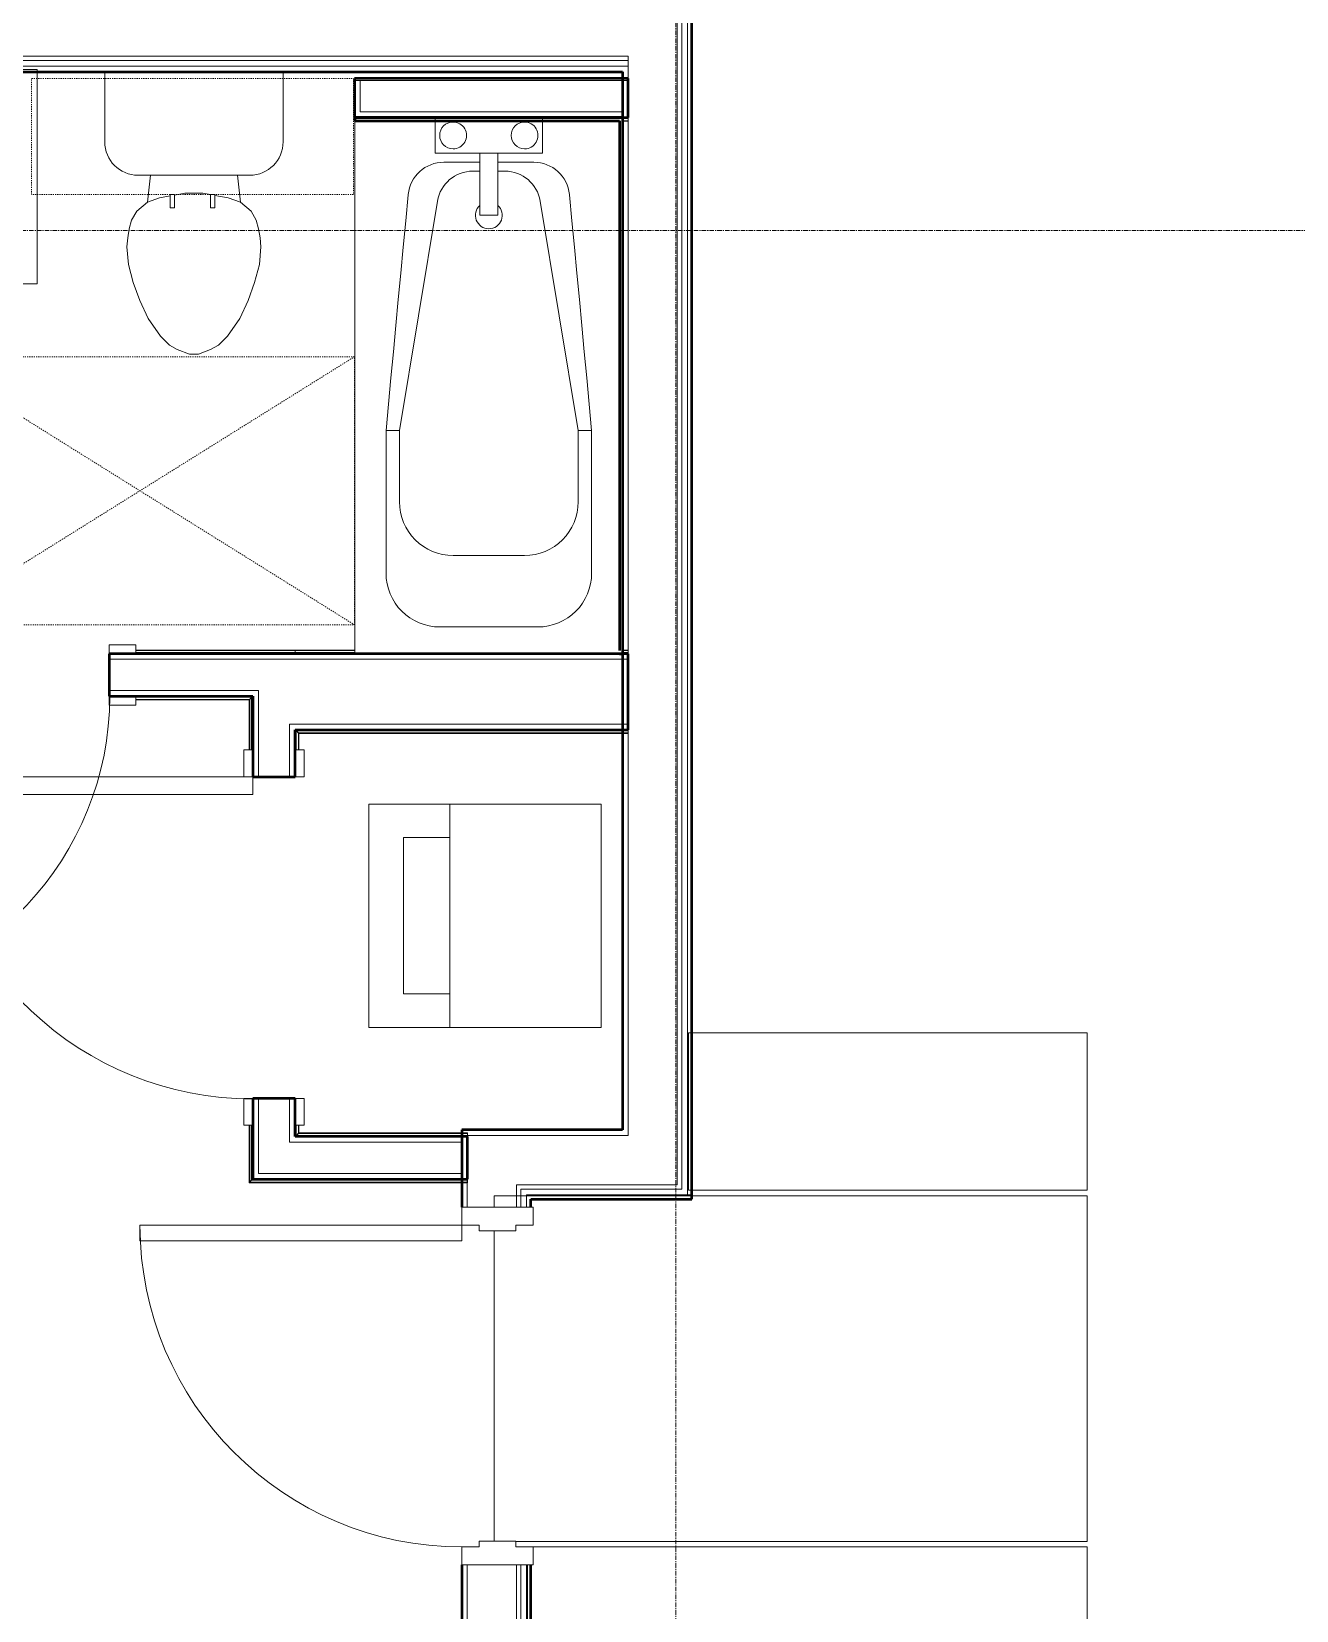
# Model space of a CAD drawing. Header units: inches. Extents: x -4235 to -464, y 9706 to 12425.
# Drawn here: x -3553.4 to -3411.9, y 10661.8 to 10838.4 of the extents above; entities that cross this region are included whole.
import ezdxf

# ---------------------------------------------------------------- set-up
doc = ezdxf.new("R2010")
doc.units = ezdxf.units.IN
doc.header["$MEASUREMENT"] = 0
doc.linetypes.add('Dash', pattern=[0.25, 0.125, -0.125])
doc.linetypes.add('Grid Line 1_2_', pattern=[0.875, 0.5, -0.125, 0.125, -0.125])
for name, color, linetype, lineweight in [('0-1', 7, 'Continuous', 5), ('0-2', 254, 'Continuous', 9), ('0-3', 7, 'Continuous', 9), ('A-DOOR-1', 7, 'Continuous', 9), ('A-DOOR-2', 90, 'Continuous', 20), ('A-DOOR-FRAM-1', 90, 'Continuous', 20), ('A-FLOR-1', 10, 'Continuous', 9), ('A-FLOR-2', 254, 'Continuous', 9), ('A-FLOR-3', 7, 'Continuous', 9), ('A-GENM-HDLN-1', 7, 'Dash', 9), ('A-WALL-1', 250, 'Continuous', 50), ('A-WALL-2', 50, 'Continuous', 13), ('A-WALL-3', 10, 'Continuous', 9), ('A-WALL-4', 254, 'Continuous', 9), ('A-WALL-5', 7, 'Continuous', 9), ('I-WALL-1', 250, 'Continuous', 50), ('I-WALL-2', 10, 'Continuous', 9), ('I-WALL-3', 254, 'Continuous', 9), ('I-WALL-4', 7, 'Continuous', 9), ('P-SANR-FIXT-1', 7, 'Continuous', 9), ('P-SANR-FIXT-2', 254, 'Continuous', 9), ('P-SANR-FIXT-3', 10, 'Continuous', 9), ('Q-CASE-2', 254, 'Continuous', 9), ('Q-CASE-3', 7, 'Continuous', 9), ('Q-CASE-4', 7, 'Dash', 9), ('S-GRID-1', 1, 'Grid Line 1_2_', 9)]:
    doc.layers.add(name, color=color, linetype=linetype, lineweight=lineweight)

# ---------------------------------------------------------------- blocks, each defined once
blk = doc.blocks.new('Basic Wall _ INT - W8BØF - _5_8 GYP - 2X8 WOOD_BATT_ - 5_8 GYP_ - ___-2698411-BACKGROUND - 1ST FLOOR')
at = {"layer": 'I-WALL-2'}
for p, q in [((-3523.92, 10769.24), (-3523.92, 10769.17)), ((-3523.92, 10769.17), (-3523.92, 10769.03)), ((-3523.92, 10769.02), (-3523.92, 10768.96)), ((-3486.67, 10769.17), (-3487.26, 10769.17)), ((-3486.67, 10769.17), (-3486.67, 10769.24)), ((-3486.67, 10769.24), (-3486.67, 10769.12)), ((-3486.67, 10769.03), (-3486.67, 10769.17)), ((-3486.67, 10769.12), (-3486.67, 10768.95)), ((-3486.67, 10768.96), (-3486.67, 10769.02)), ((-3523.92, 10768.85), (-3523.92, 10768.82)), ((-3487.26, 10768.82), (-3486.67, 10768.82)), ((-3486.67, 10768.95), (-3486.67, 10768.94)), ((-3486.67, 10768.94), (-3486.67, 10768.92)), ((-3486.67, 10768.94), (-3486.67, 10768.94)), ((-3486.67, 10768.92), (-3486.67, 10768.91)), ((-3486.67, 10768.91), (-3486.67, 10768.87)), ((-3486.67, 10768.87), (-3486.67, 10768.82)), ((-3486.67, 10768.82), (-3486.67, 10768.85))]:
    blk.add_line(p, q, dxfattribs=at)
at = {"layer": 'I-WALL-3'}
for p, q in [((-3517.26, 10769.17), (-3523.92, 10769.17)), ((-3486.67, 10769.24), (-3487.26, 10769.24)), ((-3523.92, 10768.82), (-3517.26, 10768.82)), ((-3486.67, 10768.95), (-3487.26, 10768.95))]:
    blk.add_line(p, q, dxfattribs=at)
at = {"layer": 'I-WALL-4'}
for p, q in [((-3523.92, 10768.95), (-3523.92, 10769.24)), ((-3517.26, 10769.24), (-3523.92, 10769.24)), ((-3517.26, 10768.95), (-3523.92, 10768.95)), ((-3523.92, 10768.87), (-3523.92, 10768.95)), ((-3523.92, 10768.82), (-3523.92, 10768.87))]:
    blk.add_line(p, q, dxfattribs=at)
blk = doc.blocks.new('Basic Wall _ INT - W8BØF - _5_8 GYP - 2X8 WOOD_BATT_ - 5_8 GYP_ - ___-2703593-BACKGROUND - 1ST FLOOR')
at = {"layer": 'I-WALL-2'}
for p, q in [((-3523.92, 10760.32), (-3523.9, 10760.3)), ((-3487.3, 10760.32), (-3486.67, 10760.32)), ((-3486.67, 10760.32), (-3486.67, 10760.28)), ((-3486.67, 10760.3), (-3486.67, 10760.32)), ((-3486.67, 10760.28), (-3486.67, 10760.26)), ((-3486.67, 10760.26), (-3486.67, 10760.24)), ((-3486.67, 10760.24), (-3486.67, 10760.2)), ((-3486.67, 10760.2), (-3486.67, 10760.18)), ((-3523.78, 10760.18), (-3523.72, 10760.12)), ((-3523.72, 10760.12), (-3523.57, 10759.97)), ((-3523.57, 10759.97), (-3523.51, 10759.91)), ((-3486.67, 10759.97), (-3487.3, 10759.97)), ((-3486.67, 10760.18), (-3486.67, 10760.03)), ((-3486.67, 10760.12), (-3486.67, 10760.18)), ((-3486.67, 10759.97), (-3486.67, 10760.12)), ((-3486.67, 10760.03), (-3486.67, 10759.91)), ((-3486.67, 10759.91), (-3486.67, 10759.97))]:
    blk.add_line(p, q, dxfattribs=at)
at = {"layer": 'I-WALL-3'}
for p, q in [((-3523.92, 10760.32), (-3487.3, 10760.32)), ((-3487.3, 10760.2), (-3486.67, 10760.2)), ((-3487.3, 10759.97), (-3523.57, 10759.97)), ((-3486.67, 10759.91), (-3487.3, 10759.91))]:
    blk.add_line(p, q, dxfattribs=at)
at = {"layer": 'I-WALL-4'}
for p, q in [((-3523.88, 10760.28), (-3523.92, 10760.32)), ((-3523.8, 10760.2), (-3487.3, 10760.2)), ((-3487.3, 10759.91), (-3523.51, 10759.91))]:
    blk.add_line(p, q, dxfattribs=at)
at = {"layer": 'I-WALL-4', "flags": 128}
for points in [[(-3523.8, 10760.2), (-3523.8, 10760.2), (-3523.81, 10760.21), (-3523.82, 10760.22), (-3523.84, 10760.24), (-3523.86, 10760.26), (-3523.88, 10760.28)], [(-3523.51, 10759.91), (-3523.63, 10760.03), (-3523.72, 10760.12), (-3523.78, 10760.18), (-3523.8, 10760.2)]]:
    blk.add_lwpolyline(points, dxfattribs=at)
blk = doc.blocks.new('SWING - SINGLE - FLUSH - 2-10 x 6-8 - PRIVACY-3199407-BACKGROUND - 1ST FLOOR')
at = {"layer": 'A-DOOR-1'}
blk.add_arc((17, 2.37), 34.07, 93.3657, 180, dxfattribs=at)
at = {"layer": 'A-DOOR-2'}
for p, q in [((15, 2.37), (15, 36.38)), ((17, 36.38), (15, 36.38)), ((17, 2.37), (17, 36.38)), ((17, 2.37), (15, 2.37))]:
    blk.add_line(p, q, dxfattribs=at)
at = {"layer": 'A-DOOR-FRAM-1'}
for p, q in [((-17, 3.37), (-20, 3.37)), ((-20, 3.37), (-20, 2.37)), ((-20, 2.37), (-17, 2.37)), ((-17, 2.37), (-17, 3.37)), ((20, 3.37), (17, 3.37)), ((17, 3.37), (17, 2.37)), ((17, 2.37), (20, 2.37)), ((20, 2.37), (20, 3.37)), ((-17, -2.38), (-20, -2.38)), ((-20, -2.38), (-20, -3.38)), ((-20, -3.38), (-17, -3.38)), ((-17, -3.38), (-17, -2.38)), ((20, -2.38), (17, -2.38)), ((17, -2.38), (17, -3.38)), ((17, -3.38), (20, -3.38)), ((20, -3.38), (20, -2.38))]:
    blk.add_line(p, q, dxfattribs=at)
blk = doc.blocks.new('Basic Wall _ INT - W4BØF - _5_8 GYP - 2X4 WOOD_BATT_ - 5_8 GYP_ - ___-2680590-BACKGROUND - 1ST FLOOR')
at = {"layer": 'A-WALL-3'}
for p, q in [((-3523.9, 10714.82), (-3523.92, 10714.8)), ((-3523.72, 10715), (-3523.78, 10714.94)), ((-3523.57, 10715.15), (-3523.72, 10715)), ((-3523.51, 10715.21), (-3523.57, 10715.15)), ((-3504.66, 10715.15), (-3505.3, 10715.15)), ((-3505.29, 10714.8), (-3504.67, 10714.8)), ((-3504.66, 10715.15), (-3504.66, 10715.21)), ((-3504.66, 10715), (-3504.66, 10715.15)), ((-3504.66, 10714.94), (-3504.66, 10715)), ((-3504.66, 10714.8), (-3504.66, 10714.82))]:
    blk.add_line(p, q, dxfattribs=at)
at = {"layer": 'A-WALL-4'}
for p, q in [((-3523.92, 10714.8), (-3505.3, 10714.8)), ((-3505.3, 10715.15), (-3523.57, 10715.15)), ((-3504.66, 10715.21), (-3505.3, 10715.21)), ((-3504.68, 10714.92), (-3505.3, 10714.92)), ((-3504.66, 10715.21), (-3504.66, 10715)), ((-3504.66, 10715), (-3504.66, 10714.92)), ((-3504.66, 10714.92), (-3504.66, 10714.91)), ((-3504.66, 10714.91), (-3504.66, 10714.88)), ((-3504.66, 10714.88), (-3504.66, 10714.84)), ((-3504.66, 10714.84), (-3504.66, 10714.8))]:
    blk.add_line(p, q, dxfattribs=at)
at = {"layer": 'A-WALL-5'}
for p, q in [((-3505.3, 10714.92), (-3523.8, 10714.92)), ((-3505.3, 10715.21), (-3523.51, 10715.21))]:
    blk.add_line(p, q, dxfattribs=at)
at = {"layer": 'A-WALL-5', "flags": 128}
for points in [[(-3523.88, 10714.84), (-3523.86, 10714.86), (-3523.84, 10714.88), (-3523.82, 10714.9), (-3523.81, 10714.91), (-3523.8, 10714.92), (-3523.8, 10714.92)], [(-3523.8, 10714.92), (-3523.78, 10714.94), (-3523.72, 10715), (-3523.63, 10715.09), (-3523.51, 10715.21)]]:
    blk.add_lwpolyline(points, dxfattribs=at)
blk = doc.blocks.new('Basic Wall _ INT - W4BØF - _5_8 GYP - 2X4 WOOD_BATT_ - 5_8 GYP_ - ___-2680589-BACKGROUND - 1ST FLOOR')
at = {"layer": 'A-WALL-3'}
for p, q in [((-3529.02, 10709.7), (-3529.09, 10709.63)), ((-3528.88, 10709.84), (-3529.02, 10709.7)), ((-3528.81, 10709.91), (-3528.88, 10709.85)), ((-3528.67, 10710.05), (-3528.7, 10710.02)), ((-3505.3, 10710.05), (-3504.67, 10710.05)), ((-3504.71, 10709.7), (-3505.3, 10709.7)), ((-3504.66, 10710.02), (-3504.66, 10710.05)), ((-3504.66, 10709.85), (-3504.66, 10709.91)), ((-3504.66, 10709.7), (-3504.66, 10709.84)), ((-3504.66, 10709.63), (-3504.66, 10709.7))]:
    blk.add_line(p, q, dxfattribs=at)
at = {"layer": 'A-WALL-4'}
for p, q in [((-3505.3, 10709.7), (-3529.02, 10709.7)), ((-3528.67, 10710.05), (-3505.3, 10710.05)), ((-3505.3, 10709.92), (-3504.67, 10709.92)), ((-3504.7, 10709.63), (-3505.3, 10709.63)), ((-3504.66, 10710.05), (-3504.66, 10710)), ((-3504.66, 10710), (-3504.66, 10709.98)), ((-3504.66, 10709.98), (-3504.66, 10709.96)), ((-3504.66, 10709.96), (-3504.66, 10709.95)), ((-3504.66, 10709.95), (-3504.66, 10709.92)), ((-3504.66, 10709.92), (-3504.66, 10709.9)), ((-3504.66, 10709.9), (-3504.66, 10709.85)), ((-3504.66, 10709.85), (-3504.66, 10709.75)), ((-3504.66, 10709.75), (-3504.66, 10709.63))]:
    blk.add_line(p, q, dxfattribs=at)
at = {"layer": 'A-WALL-5'}
for p, q in [((-3505.3, 10709.63), (-3529.09, 10709.63)), ((-3528.8, 10709.92), (-3505.3, 10709.92))]:
    blk.add_line(p, q, dxfattribs=at)
at = {"layer": 'A-WALL-5', "flags": 128}
for points in [[(-3529.09, 10709.63), (-3528.97, 10709.75), (-3528.88, 10709.85), (-3528.82, 10709.9), (-3528.8, 10709.92)], [(-3528.8, 10709.92), (-3528.8, 10709.93), (-3528.79, 10709.93), (-3528.77, 10709.95), (-3528.76, 10709.96), (-3528.74, 10709.98), (-3528.72, 10710)]]:
    blk.add_lwpolyline(points, dxfattribs=at)
blk = doc.blocks.new('Basic Wall _ INT - W4BØF - _5_8 GYP - 2X4 WOOD_BATT_ - 5_8 GYP_ - ___-2680592-BACKGROUND - 1ST FLOOR')
at = {"layer": 'A-WALL-3'}
for p, q in [((-3523.9, 10760.3), (-3523.92, 10760.32)), ((-3523.72, 10760.12), (-3523.78, 10760.18)), ((-3523.57, 10759.97), (-3523.72, 10760.12)), ((-3523.51, 10759.91), (-3523.57, 10759.97)), ((-3523.92, 10755.07), (-3523.92, 10758.07)), ((-3523.92, 10714.8), (-3523.9, 10714.82)), ((-3523.78, 10714.94), (-3523.72, 10715)), ((-3523.72, 10715), (-3523.57, 10715.15)), ((-3523.57, 10715.15), (-3523.51, 10715.21))]:
    blk.add_line(p, q, dxfattribs=at)
at = {"layer": 'A-WALL-4'}
for p, q in [((-3523.92, 10758.07), (-3523.92, 10760.32)), ((-3523.57, 10759.97), (-3523.57, 10758.07)), ((-3523.92, 10714.8), (-3523.92, 10716.07)), ((-3523.57, 10716.07), (-3523.57, 10715.15))]:
    blk.add_line(p, q, dxfattribs=at)
at = {"layer": 'A-WALL-5'}
for p, q in [((-3523.8, 10758.07), (-3523.8, 10760.2)), ((-3523.51, 10759.91), (-3523.51, 10758.07)), ((-3523.8, 10714.92), (-3523.8, 10716.07)), ((-3523.51, 10716.07), (-3523.51, 10715.21))]:
    blk.add_line(p, q, dxfattribs=at)
at = {"layer": 'A-WALL-5', "flags": 128}
for points in [[(-3523.88, 10760.28), (-3523.86, 10760.26), (-3523.84, 10760.24), (-3523.82, 10760.22), (-3523.81, 10760.21), (-3523.8, 10760.2), (-3523.8, 10760.2)], [(-3523.8, 10760.2), (-3523.78, 10760.18), (-3523.72, 10760.12), (-3523.63, 10760.03), (-3523.51, 10759.91)], [(-3523.8, 10714.92), (-3523.8, 10714.92), (-3523.81, 10714.91), (-3523.82, 10714.9), (-3523.84, 10714.88), (-3523.86, 10714.86), (-3523.88, 10714.84)], [(-3523.51, 10715.21), (-3523.63, 10715.09), (-3523.72, 10715), (-3523.78, 10714.94), (-3523.8, 10714.92)]]:
    blk.add_lwpolyline(points, dxfattribs=at)
blk = doc.blocks.new('Basic Wall _ INT - W4BØF - _5_8 GYP - 2X4 WOOD_BATT_ - 5_8 GYP_ - ___-2680591-BACKGROUND - 1ST FLOOR')
at = {"layer": 'A-WALL-3'}
for p, q in [((-3528.88, 10763.87), (-3529.02, 10763.72)), ((-3528.81, 10763.93), (-3528.88, 10763.87)), ((-3528.67, 10764.07), (-3528.7, 10764.05)), ((-3529.02, 10763.72), (-3529.09, 10763.66)), ((-3528.67, 10755.07), (-3528.67, 10758.07)), ((-3529.09, 10709.63), (-3529.02, 10709.7)), ((-3529.02, 10709.7), (-3528.88, 10709.84)), ((-3528.88, 10709.85), (-3528.81, 10709.91)), ((-3528.7, 10710.02), (-3528.67, 10710.05))]:
    blk.add_line(p, q, dxfattribs=at)
at = {"layer": 'A-WALL-4'}
for p, q in [((-3528.67, 10758.07), (-3528.67, 10764.07)), ((-3529.02, 10763.72), (-3529.02, 10758.07)), ((-3529.02, 10716.07), (-3529.02, 10709.7)), ((-3528.67, 10710.05), (-3528.67, 10716.07))]:
    blk.add_line(p, q, dxfattribs=at)
at = {"layer": 'A-WALL-5'}
for p, q in [((-3528.8, 10763.95), (-3528.8, 10758.07)), ((-3529.09, 10763.66), (-3529.09, 10758.07)), ((-3529.09, 10716.07), (-3529.09, 10709.63)), ((-3528.8, 10716.07), (-3528.8, 10709.92))]:
    blk.add_line(p, q, dxfattribs=at)
at = {"layer": 'A-WALL-5', "flags": 128}
for points in [[(-3529.09, 10763.66), (-3528.97, 10763.78), (-3528.88, 10763.87), (-3528.82, 10763.93), (-3528.8, 10763.95)], [(-3528.8, 10763.95), (-3528.8, 10763.95), (-3528.79, 10763.96), (-3528.77, 10763.97), (-3528.76, 10763.99), (-3528.74, 10764.01), (-3528.72, 10764.03)], [(-3528.8, 10709.92), (-3528.82, 10709.9), (-3528.88, 10709.85), (-3528.97, 10709.75), (-3529.09, 10709.63)], [(-3528.72, 10710), (-3528.74, 10709.98), (-3528.76, 10709.96), (-3528.77, 10709.95), (-3528.79, 10709.93), (-3528.8, 10709.93), (-3528.8, 10709.92)]]:
    blk.add_lwpolyline(points, dxfattribs=at)
blk = doc.blocks.new('Stacked Washer and Dryer - 26_x25_ - Private-1372850-BACKGROUND - 1ST FLOOR')
at = {"layer": 'P-SANR-FIXT-1'}
for p, q in [((0, 12.5), (26, 12.5)), ((0, 12.5), (0, -12.5)), ((16.90625, -12.5), (16.90625, 12.5)), ((26, 12.5), (26, -12.5)), ((22.09375, 8.75), (16.90625, 8.75)), ((22.09375, -8.75), (22.09375, 8.75)), ((16.90625, -8.75), (22.09375, -8.75)), ((26, -12.5), (0, -12.5))]:
    blk.add_line(p, q, dxfattribs=at)
blk = doc.blocks.new('SWING - SINGLE - FLUSH - 3-0 x 6-8 - PASSAGE-3208150-BACKGROUND - 1ST FLOOR')
at = {"layer": 'A-DOOR-1'}
blk.add_arc((18, 2.37), 36.07, 93.1789, 180, dxfattribs=at)
at = {"layer": 'A-DOOR-2'}
for p, q in [((16, 2.37), (16, 38.39)), ((18, 38.39), (16, 38.39)), ((18, 2.37), (18, 38.39)), ((18, 2.37), (16, 2.37))]:
    blk.add_line(p, q, dxfattribs=at)
at = {"layer": 'A-DOOR-FRAM-1'}
for p, q in [((-18, 3.37), (-21, 3.37)), ((-21, 3.37), (-21, 2.37)), ((-21, 2.37), (-18, 2.37)), ((-18, 2.37), (-18, 3.37)), ((21, 3.37), (18, 3.37)), ((18, 3.37), (18, 2.37)), ((18, 2.37), (21, 2.37)), ((21, 2.37), (21, 3.37)), ((-18, -2.38), (-21, -2.38)), ((-21, -2.38), (-21, -3.38)), ((-21, -3.38), (-18, -3.38)), ((-18, -3.38), (-18, -2.38)), ((21, -2.38), (18, -2.38)), ((18, -2.38), (18, -3.38)), ((18, -3.38), (21, -3.38)), ((21, -3.38), (21, -2.38))]:
    blk.add_line(p, q, dxfattribs=at)
blk = doc.blocks.new('Basic Wall _ INT - W4BØF - _5_8 GYP - 2X4 WOOD_BATT_ - 5_8 GYP_ - ___-2680462-BACKGROUND - 1ST FLOOR')
at = {"layer": 'A-WALL-3'}
for p, q in [((-3646.29, 10769.24), (-3646.22, 10769.17)), ((-3646.22, 10769.17), (-3646.08, 10769.03)), ((-3646.08, 10769.02), (-3646.01, 10768.96)), ((-3612.45, 10769.17), (-3617.12, 10769.17)), ((-3612.37, 10769.17), (-3612.44, 10769.17)), ((-3523.92, 10769.17), (-3523.92, 10769.24)), ((-3523.92, 10769.03), (-3523.92, 10769.17)), ((-3523.92, 10768.96), (-3523.92, 10769.02)), ((-3645.9, 10768.85), (-3645.87, 10768.82)), ((-3618.12, 10768.82), (-3611.37, 10768.82)), ((-3581.75, 10768.82), (-3578.75, 10768.82)), ((-3544.75, 10768.82), (-3541.75, 10768.82)), ((-3523.92, 10768.82), (-3523.92, 10768.85))]:
    blk.add_line(p, q, dxfattribs=at)
at = {"layer": 'A-WALL-4'}
for p, q in [((-3618.12, 10769.17), (-3646.22, 10769.17)), ((-3612.46, 10769.24), (-3617.12, 10769.24)), ((-3612.37, 10769.24), (-3612.44, 10769.24)), ((-3581.75, 10769.17), (-3611.37, 10769.17)), ((-3523.92, 10769.17), (-3541.75, 10769.17)), ((-3645.87, 10768.82), (-3618.12, 10768.82)), ((-3616.52, 10768.95), (-3617.12, 10768.95)), ((-3612.44, 10768.95), (-3616.5, 10768.95)), ((-3611.37, 10768.82), (-3581.75, 10768.82)), ((-3541.75, 10768.82), (-3523.92, 10768.82))]:
    blk.add_line(p, q, dxfattribs=at)
at = {"layer": 'A-WALL-5'}
for p, q in [((-3618.12, 10769.24), (-3646.29, 10769.24)), ((-3581.75, 10769.24), (-3611.37, 10769.24)), ((-3523.92, 10769.24), (-3541.75, 10769.24)), ((-3523.92, 10769.24), (-3523.92, 10768.95)), ((-3618.12, 10768.95), (-3646, 10768.95)), ((-3645.87, 10768.82), (-3645.92, 10768.87)), ((-3581.75, 10768.95), (-3611.37, 10768.95)), ((-3523.92, 10768.95), (-3541.75, 10768.95)), ((-3523.92, 10768.95), (-3523.92, 10768.87)), ((-3523.92, 10768.87), (-3523.92, 10768.82))]:
    blk.add_line(p, q, dxfattribs=at)
at = {"layer": 'A-WALL-5', "flags": 128}
for points in [[(-3646, 10768.95), (-3646.02, 10768.97), (-3646.08, 10769.03), (-3646.17, 10769.12), (-3646.29, 10769.24)], [(-3645.92, 10768.87), (-3645.94, 10768.89), (-3645.96, 10768.91), (-3645.97, 10768.92), (-3645.99, 10768.94), (-3646, 10768.94), (-3646, 10768.95)]]:
    blk.add_lwpolyline(points, dxfattribs=at)
blk = doc.blocks.new('Basic Wall _ INT - W4BØF - _5_8 GYP - 2X4 WOOD_BATT_ - 5_8 GYP_ - ___-2680463-BACKGROUND - 1ST FLOOR')
at = {"layer": 'A-WALL-3'}
for p, q in [((-3641.12, 10764.07), (-3641.1, 10764.05)), ((-3640.98, 10763.93), (-3640.92, 10763.87)), ((-3640.92, 10763.87), (-3640.77, 10763.72)), ((-3617.12, 10764.07), (-3610.37, 10764.07)), ((-3586.37, 10764.07), (-3581.75, 10764.07)), ((-3544.75, 10764.07), (-3541.75, 10764.07)), ((-3529.02, 10763.72), (-3528.88, 10763.87)), ((-3528.88, 10763.87), (-3528.81, 10763.93)), ((-3528.7, 10764.05), (-3528.67, 10764.07)), ((-3640.77, 10763.72), (-3640.71, 10763.66)), ((-3617.42, 10763.72), (-3617.54, 10763.72)), ((-3617.33, 10763.72), (-3617.42, 10763.72)), ((-3617.27, 10763.72), (-3617.33, 10763.72)), ((-3611.03, 10763.72), (-3617.12, 10763.72)), ((-3610.37, 10763.72), (-3611, 10763.72)), ((-3610.17, 10763.72), (-3610.23, 10763.72)), ((-3610.08, 10763.72), (-3610.17, 10763.72)), ((-3609.96, 10763.72), (-3610.08, 10763.72)), ((-3586.69, 10763.72), (-3586.79, 10763.72)), ((-3586.59, 10763.72), (-3586.67, 10763.72)), ((-3586.53, 10763.72), (-3586.58, 10763.72)), ((-3581.75, 10763.72), (-3586.37, 10763.72)), ((-3529.09, 10763.66), (-3529.02, 10763.72))]:
    blk.add_line(p, q, dxfattribs=at)
at = {"layer": 'A-WALL-4'}
for p, q in [((-3641.12, 10764.07), (-3617.12, 10764.07)), ((-3617.12, 10763.95), (-3611.01, 10763.95)), ((-3611, 10763.95), (-3610.37, 10763.95)), ((-3610.37, 10764.07), (-3586.37, 10764.07)), ((-3586.34, 10763.95), (-3582.25, 10763.95)), ((-3582.21, 10763.95), (-3581.75, 10763.95)), ((-3541.75, 10764.07), (-3528.67, 10764.07)), ((-3617.54, 10763.72), (-3640.77, 10763.72)), ((-3617.42, 10763.66), (-3617.54, 10763.66)), ((-3617.33, 10763.66), (-3617.42, 10763.66)), ((-3617.27, 10763.66), (-3617.33, 10763.66)), ((-3611.04, 10763.66), (-3617.12, 10763.66)), ((-3610.37, 10763.66), (-3611, 10763.66)), ((-3610.17, 10763.66), (-3610.23, 10763.66)), ((-3610.08, 10763.66), (-3610.17, 10763.66)), ((-3609.96, 10763.66), (-3610.08, 10763.66)), ((-3586.79, 10763.72), (-3609.96, 10763.72)), ((-3586.69, 10763.66), (-3586.79, 10763.66)), ((-3586.59, 10763.66), (-3586.67, 10763.66)), ((-3586.53, 10763.66), (-3586.58, 10763.66)), ((-3581.75, 10763.66), (-3586.37, 10763.66)), ((-3529.02, 10763.72), (-3541.75, 10763.72))]:
    blk.add_line(p, q, dxfattribs=at)
at = {"layer": 'A-WALL-5'}
for p, q in [((-3641.08, 10764.03), (-3641.12, 10764.07)), ((-3641, 10763.95), (-3617.12, 10763.95)), ((-3610.37, 10763.95), (-3586.37, 10763.95)), ((-3541.75, 10763.95), (-3528.8, 10763.95)), ((-3617.54, 10763.66), (-3640.71, 10763.66)), ((-3586.79, 10763.66), (-3609.96, 10763.66)), ((-3529.09, 10763.66), (-3541.75, 10763.66))]:
    blk.add_line(p, q, dxfattribs=at)
at = {"layer": 'A-WALL-5', "flags": 128}
for points in [[(-3641, 10763.95), (-3641, 10763.95), (-3641.01, 10763.96), (-3641.02, 10763.97), (-3641.04, 10763.99), (-3641.06, 10764.01), (-3641.08, 10764.03)], [(-3640.71, 10763.66), (-3640.83, 10763.78), (-3640.92, 10763.87), (-3640.98, 10763.93), (-3641, 10763.95)], [(-3528.8, 10763.95), (-3528.82, 10763.93), (-3528.88, 10763.87), (-3528.97, 10763.78), (-3529.09, 10763.66)], [(-3528.72, 10764.03), (-3528.74, 10764.01), (-3528.76, 10763.99), (-3528.77, 10763.97), (-3528.79, 10763.96), (-3528.8, 10763.95), (-3528.8, 10763.95)]]:
    blk.add_lwpolyline(points, dxfattribs=at)
blk = doc.blocks.new('Toilet-Domestic-3D - Toilet-Domestic-3D-V122-BACKGROUND - 1ST FLOOR')
at = {"layer": 'P-SANR-FIXT-1'}
for p, q in [((-9.98, 19.48), (9.98, 19.48)), ((-9.98, 11.75), (-9.98, 19.48)), ((9.98, 19.48), (9.98, 11.75)), ((6.25, 8.02), (-6.25, 8.02)), ((-4.86, 8.02), (-5.21, 5)), ((4.86, 8.02), (5.21, 5)), ((-3.84, 5.5), (-5.21, 5)), ((-2.65, 5.71), (-3.84, 5.5)), ((-1, 6), (-2.16, 5.8)), ((1, 6), (-1, 6)), ((1.85, 5.85), (1, 6)), ((3.84, 5.5), (2.34, 5.76)), ((5.21, 5), (3.84, 5.5)), ((-6.4, 4), (-6.97, 3)), ((-5.21, 5), (-6.4, 4)), ((6.4, 4), (5.21, 5)), ((6.97, 3), (6.4, 4)), ((-7.24, 2), (-7.41, 1)), ((-6.97, 3), (-7.24, 2)), ((7.24, 2), (6.97, 3)), ((7.41, 1), (7.24, 2)), ((-7.41, 1), (-7.5, 0)), ((7.5, 0), (7.41, 1)), ((-7.5, 0), (-7.33, -1.99)), ((7.33, -1.99), (7.5, 0)), ((-7.33, -1.99), (-6.79, -4)), ((6.79, -4), (7.33, -1.99)), ((-6.79, -4), (-6.06, -6)), ((6.06, -6), (6.79, -4)), ((-6.06, -6), (-5.13, -8)), ((5.13, -8), (6.06, -6)), ((-5.13, -8), (-3.74, -10)), ((3.74, -10), (5.13, -8)), ((-3.74, -10), (-2.74, -11)), ((2.74, -11), (3.74, -10)), ((-2.74, -11), (-1.87, -11.5)), ((-1.87, -11.5), (-0.5, -12)), ((-0.5, -12), (0.5, -12)), ((0.5, -12), (1.87, -11.5)), ((1.87, -11.5), (2.74, -11))]:
    blk.add_line(p, q, dxfattribs=at)
for centre, start, end in [((-6.25, 11.75), 180, 270), ((6.25, 11.75), 270, 360)]:
    blk.add_arc(centre, 3.73, start, end, dxfattribs=at)
blk = doc.blocks.new('Bath Vanity - Bath Vanity 60_-V123-BACKGROUND - 1ST FLOOR')
at = {"layer": 'Q-CASE-2'}
for p, q in [((30.38, 24), (30.31, 24)), ((30.74, 24), (30.41, 24)), ((30.74, 1), (30.74, 24)), ((-29.26, 0.26), (-29.26, 0)), ((30.74, 0), (30.74, 0.26)), ((-29.26, 0), (30.74, 0))]:
    blk.add_line(p, q, dxfattribs=at)
at = {"layer": 'Q-CASE-3'}
for p, q in [((30.31, 24), (-29.26, 24)), ((-29.26, 24), (-29.26, 0.26)), ((30.74, 0.26), (30.74, 1))]:
    blk.add_line(p, q, dxfattribs=at)
blk = doc.blocks.new('Bath Tub - Maestro - 60_x30_-V124-BACKGROUND - 1ST FLOOR')
at = {"layer": 'P-SANR-FIXT-1'}
for p, q in [((35, 26.5), (51, 26.5)), ((35, 26.5), (35, 25)), ((35, 25), (9.35, 20.74)), ((43, 25), (35, 25)), ((4, 21), (0.37, 21)), ((4, 16), (4, 21)), ((5, 16), (5, 20.04)), ((57, 20.5), (57, 9.5)), ((49, 11), (49, 19)), ((4, 14), (4, 16)), ((4, 16), (10.94, 16)), ((6, 16.8), (6, 16)), ((10.94, 14), (10.94, 16)), ((4, 9), (4, 14)), ((10.94, 14), (4, 14)), ((5, 9.96), (5, 14)), ((6, 14), (6, 13.2)), ((0.37, 9), (4, 9)), ((9.35, 9.26), (35, 5)), ((35, 3.5), (35, 5)), ((35, 5), (43, 5)), ((51, 3.5), (35, 3.5)), ((0.37, 0), (59.62, 0))]:
    blk.add_line(p, q, dxfattribs=at)
at = {"layer": 'P-SANR-FIXT-1', "flags": 128}
for points in [[(8.63, 24.03), (11.56, 24.3), (14.49, 24.58), (17.42, 24.85), (20.35, 25.13), (23.28, 25.4), (26.21, 25.68), (29.14, 25.95), (32.07, 26.23), (35, 26.5)], [(35, 3.5), (32.07, 3.77), (29.14, 4.05), (26.21, 4.32), (23.28, 4.6), (20.35, 4.87), (17.42, 5.15), (14.49, 5.42), (11.56, 5.7), (8.63, 5.97)]]:
    blk.add_lwpolyline(points, dxfattribs=at)
at = {"layer": 'P-SANR-FIXT-1'}
for centre, radius, start, end in [((51, 20.5), 6, 360, 90), ((43, 19), 6, 360, 90), ((9, 20.04), 4, 95.3558, 180), ((2, 19), 1.5, 360, 180), ((10, 16.8), 4, 99.4223, 180), ((2, 19), 1.5, 180, 360), ((10.94, 15), 1.5, 360, 137.9289), ((10.94, 15), 1.5, 222.0711, 360), ((2, 11), 1.5, 360, 180), ((10, 13.2), 4, 180, 260.5777), ((2, 11), 1.5, 180, 360), ((43, 11), 6, 270, 0), ((9, 9.96), 4, 180, 264.6442), ((51, 9.5), 6, 270, 360)]:
    blk.add_arc(centre, radius, start, end, dxfattribs=at)
at = {"layer": 'P-SANR-FIXT-2'}
for p, q in [((0.37, 21), (0, 21)), ((0, 9), (0.37, 9)), ((0, 0), (0.37, 0)), ((59.62, 0), (60, 0))]:
    blk.add_line(p, q, dxfattribs=at)
at = {"layer": 'P-SANR-FIXT-3'}
for p, q in [((60, 30), (0, 30)), ((0, 29.97), (0, 21)), ((60, 0), (60, 29.97)), ((0, 21), (0, 9)), ((0, 21), (0, 9)), ((0, 9), (0, 0))]:
    blk.add_line(p, q, dxfattribs=at)
blk = doc.blocks.new('ADA Clearances - 30_x48_-V8-BACKGROUND - 1ST FLOOR')
at = {"layer": 'A-GENM-HDLN-1'}
for p, q in [((15, -24), (-15, 24)), ((-15, -24), (15, 24)), ((15, 24), (-15, 24)), ((-15, 24), (-15, -24)), ((15, -24), (15, 24)), ((-15, -24), (15, -24))]:
    blk.add_line(p, q, dxfattribs=at)
blk = doc.blocks.new('300 Series Wall Hung Cabinet_326 - 36_-2909953-BACKGROUND - 1ST FLOOR')
at = {"layer": 'Q-CASE-3'}
for p, q in [((-2.01, 14.69), (-2.5, 14.69)), ((-2.5, 14.69), (-2.5, 13.19)), ((-2.01, 13.19), (-2.01, 14.69)), ((2.49, 14.69), (2, 14.69)), ((2, 14.69), (2, 13.19)), ((2.49, 13.19), (2.49, 14.69)), ((-2.01, 13.19), (-2.5, 13.19)), ((2.49, 13.19), (2, 13.19))]:
    blk.add_line(p, q, dxfattribs=at)
at = {"layer": 'Q-CASE-4'}
for p, q in [((-18, 0.19), (-18, 13.19)), ((-18, 13.19), (18, 13.19)), ((18, 13.19), (18, 0.19)), ((18, 0.19), (-18, 0.19))]:
    blk.add_line(p, q, dxfattribs=at)
blk = doc.blocks.new('Basic Wall _ INT - W4FØF - INT - _5_8 GYP - 2X4 WOOD_BATT__ - ___-3090311-BACKGROUND - 1ST FLOOR')
at = {"layer": 'A-WALL-3'}
for p, q in [((-3486.67, 10828.82), (-3487.26, 10828.82)), ((-3487.26, 10828.47), (-3486.67, 10828.47)), ((-3486.67, 10828.82), (-3486.67, 10828.78)), ((-3486.67, 10828.8), (-3486.67, 10828.82)), ((-3486.67, 10828.78), (-3486.67, 10828.74)), ((-3486.67, 10828.74), (-3486.67, 10828.71)), ((-3486.67, 10828.71), (-3486.67, 10828.7)), ((-3486.67, 10828.7), (-3486.67, 10828.62)), ((-3486.67, 10828.62), (-3486.67, 10828.68)), ((-3486.67, 10828.62), (-3486.67, 10828.41)), ((-3486.67, 10828.47), (-3486.67, 10828.62)), ((-3486.67, 10828.41), (-3486.67, 10828.47))]:
    blk.add_line(p, q, dxfattribs=at)
at = {"layer": 'A-WALL-4'}
for p, q in [((-3517.3, 10828.82), (-3517.3, 10828.8)), ((-3517.3, 10828.68), (-3517.3, 10828.62)), ((-3517.3, 10828.62), (-3517.3, 10828.47)), ((-3517.3, 10828.47), (-3517.3, 10828.41)), ((-3487.26, 10828.7), (-3486.67, 10828.7)), ((-3487.26, 10828.41), (-3486.67, 10828.41))]:
    blk.add_line(p, q, dxfattribs=at)
at = {"layer": 'A-WALL-5'}
for p, q in [((-3517.3, 10828.78), (-3517.3, 10828.82)), ((-3517.3, 10828.7), (-3517.3, 10828.78)), ((-3517.3, 10828.41), (-3517.3, 10828.7))]:
    blk.add_line(p, q, dxfattribs=at)
blk = doc.blocks.new('CTR - 1st Phase - Unit Layouts_rvt-1-BACKGROUND - 1ST FLOOR')
at = {"layer": 'A-WALL-1'}
for p, q in [((-3486.67, 10833.2), (-3517.3, 10833.2)), ((-3517.3, 10833.2), (-3517.3, 10832.95)), ((-3517.3, 10832.95), (-3517.3, 10829.45)), ((-3486.67, 10832.95), (-3486.67, 10833.2)), ((-3486.67, 10829.45), (-3486.67, 10832.95)), ((-3517.3, 10829.45), (-3517.3, 10828.82)), ((-3486.67, 10828.82), (-3486.67, 10829.45)), ((-3517.3, 10828.82), (-3486.67, 10828.82)), ((-3487.64, 10828.82), (-3517.26, 10828.82)), ((-3517.26, 10828.82), (-3517.26, 10828.45)), ((-3517.26, 10828.45), (-3487.64, 10828.45)), ((-3487.26, 10828.82), (-3487.64, 10828.82)), ((-3487.64, 10828.45), (-3487.64, 10769.2)), ((-3487.26, 10768.82), (-3487.26, 10828.82)), ((-3523.92, 10768.82), (-3544.75, 10768.82)), ((-3544.75, 10768.82), (-3544.75, 10764.07)), ((-3487.64, 10768.82), (-3487.26, 10768.82)), ((-3544.75, 10764.07), (-3528.67, 10764.07)), ((-3528.67, 10764.07), (-3528.67, 10755.07)), ((-3523.92, 10755.07), (-3523.92, 10760.32)), ((-3528.67, 10755.07), (-3523.92, 10755.07)), ((-3528.67, 10719.07), (-3528.67, 10714.8)), ((-3523.92, 10719.07), (-3528.67, 10719.07)), ((-3523.92, 10714.8), (-3523.92, 10719.07)), ((-3528.67, 10714.8), (-3528.67, 10710.67)), ((-3504.66, 10714.8), (-3523.92, 10714.8)), ((-3504.66, 10714.17), (-3504.66, 10714.8)), ((-3504.66, 10710.67), (-3504.66, 10714.17)), ((-3528.67, 10710.67), (-3528.67, 10710.05)), ((-3528.67, 10710.05), (-3504.66, 10710.05)), ((-3504.66, 10710.05), (-3504.66, 10710.67))]:
    blk.add_line(p, q, dxfattribs=at)
at = {"layer": 'A-WALL-2'}
for p, q in [((-3517.3, 10832.95), (-3516.67, 10832.95)), ((-3516.67, 10832.95), (-3517.3, 10832.95)), ((-3516.67, 10832.95), (-3516.67, 10829.45)), ((-3487.3, 10832.95), (-3516.67, 10832.95)), ((-3487.3, 10832.95), (-3486.67, 10832.95)), ((-3487.3, 10829.45), (-3487.3, 10832.95)), ((-3486.67, 10832.95), (-3487.3, 10832.95)), ((-3487.3, 10829.45), (-3516.67, 10829.45)), ((-3544.75, 10768.2), (-3524.55, 10768.2)), ((-3523.92, 10768.2), (-3524.55, 10768.2)), ((-3523.92, 10768.2), (-3486.67, 10768.2)), ((-3544.75, 10764.7), (-3528.05, 10764.7)), ((-3528.05, 10764.7), (-3528.05, 10764.07)), ((-3528.05, 10755.07), (-3528.05, 10764.07)), ((-3523.92, 10760.95), (-3524.55, 10760.95)), ((-3524.55, 10755.07), (-3524.55, 10760.95)), ((-3523.92, 10760.95), (-3486.67, 10760.95)), ((-3528.05, 10714.8), (-3528.05, 10719.07)), ((-3524.55, 10714.8), (-3524.55, 10719.07)), ((-3528.05, 10714.17), (-3528.05, 10714.8)), ((-3524.55, 10714.17), (-3524.55, 10714.8)), ((-3528.05, 10710.67), (-3528.05, 10714.17)), ((-3524.55, 10714.17), (-3505.28, 10714.17)), ((-3505.28, 10710.67), (-3505.28, 10714.17)), ((-3528.05, 10710.67), (-3505.28, 10710.67))]:
    blk.add_line(p, q, dxfattribs=at)
at = {"layer": 'A-WALL-3'}
for p, q in [((-3486.67, 10833.2), (-3487.29, 10833.2)), ((-3486.67, 10833.2), (-3486.67, 10828.82)), ((-3508.26, 10828.82), (-3517.26, 10828.82)), ((-3496.26, 10828.82), (-3508.26, 10828.82)), ((-3487.64, 10828.82), (-3496.26, 10828.82)), ((-3487.64, 10828.82), (-3487.3, 10828.82)), ((-3487.26, 10828.82), (-3486.67, 10828.82)), ((-3487.26, 10768.82), (-3487.26, 10828.82)), ((-3541.75, 10768.82), (-3544.75, 10768.82)), ((-3523.92, 10768.82), (-3541.75, 10768.82)), ((-3487.3, 10768.82), (-3487.64, 10768.82)), ((-3544.75, 10764.07), (-3541.75, 10764.07)), ((-3541.75, 10764.07), (-3528.67, 10764.07)), ((-3528.67, 10764.07), (-3528.67, 10758.07)), ((-3523.92, 10758.07), (-3523.92, 10760.32)), ((-3528.67, 10758.07), (-3528.67, 10755.07)), ((-3523.92, 10755.07), (-3523.92, 10758.07)), ((-3528.67, 10716.07), (-3528.67, 10714.8)), ((-3523.92, 10714.8), (-3523.92, 10716.07)), ((-3528.67, 10710.05), (-3528.67, 10714.8)), ((-3505.3, 10714.8), (-3523.92, 10714.8)), ((-3504.67, 10714.8), (-3505.29, 10714.8)), ((-3504.66, 10714.8), (-3504.66, 10710.05)), ((-3528.67, 10710.05), (-3505.3, 10710.05)), ((-3505.3, 10710.05), (-3504.67, 10710.05))]:
    blk.add_line(p, q, dxfattribs=at)
at = {"layer": 'A-WALL-4'}
for p, q in [((-3517.3, 10828.82), (-3517.3, 10833.2)), ((-3487.29, 10833.2), (-3517.3, 10833.2)), ((-3517.26, 10828.45), (-3517.26, 10828.82)), ((-3517.26, 10828.45), (-3508.26, 10828.45)), ((-3496.26, 10828.45), (-3487.64, 10828.45)), ((-3487.64, 10828.45), (-3487.64, 10769.2)), ((-3544.75, 10764.07), (-3544.75, 10768.82)), ((-3523.92, 10755.07), (-3528.67, 10755.07)), ((-3528.67, 10719.07), (-3523.92, 10719.07))]:
    blk.add_line(p, q, dxfattribs=at)
at = {"layer": 'I-WALL-1'}
for p, q in [((-3486.67, 10768.82), (-3523.92, 10768.82)), ((-3486.67, 10760.32), (-3486.67, 10768.82)), ((-3523.92, 10760.32), (-3486.67, 10760.32))]:
    blk.add_line(p, q, dxfattribs=at)
at = {"layer": 'I-WALL-2'}
for p, q in [((-3517.26, 10768.82), (-3523.92, 10768.82)), ((-3486.67, 10768.82), (-3487.26, 10768.82)), ((-3486.67, 10768.82), (-3486.67, 10760.32)), ((-3523.92, 10760.32), (-3487.3, 10760.32)), ((-3487.3, 10760.32), (-3486.67, 10760.32))]:
    blk.add_line(p, q, dxfattribs=at)
at = {"layer": '0-2'}
for name, p, rotation in [('Bath Vanity - Bath Vanity 60_-V123-BACKGROUND - 1ST FLOOR', (-3582.06, 10834.2), 180), ('300 Series Wall Hung Cabinet_326 - 36_-2909953-BACKGROUND - 1ST FLOOR', (-3535.42, 10833.39), 180), ('Bath Tub - Maestro - 60_x30_-V124-BACKGROUND - 1ST FLOOR', (-3517.26, 10828.82), 270.0000000001384), ('ADA Clearances - 30_x48_-V8-BACKGROUND - 1ST FLOOR', (-3541.3, 10787.06), 270.0000000000254), ('SWING - SINGLE - FLUSH - 2-10 x 6-8 - PRIVACY-3199407-BACKGROUND - 1ST FLOOR', (-3561.75, 10766.45), 180), ('SWING - SINGLE - FLUSH - 3-0 x 6-8 - PASSAGE-3208150-BACKGROUND - 1ST FLOOR', (-3526.3, 10737.07), 90.00000000000203), ('Stacked Washer and Dryer - 26_x25_ - Private-1372850-BACKGROUND - 1ST FLOOR', (-3489.7, 10739.51), 180)]:
    blk.add_blockref(name, p, dxfattribs=dict(at, rotation=rotation))
for name, p in [('Toilet-Domestic-3D - Toilet-Domestic-3D-V122-BACKGROUND - 1ST FLOOR', (-3535.26, 10814.35)), ('Basic Wall _ INT - W4FØF - INT - _5_8 GYP - 2X4 WOOD_BATT__ - ___-3090311-BACKGROUND - 1ST FLOOR', (0, 0)), ('Basic Wall _ INT - W4BØF - _5_8 GYP - 2X4 WOOD_BATT_ - 5_8 GYP_ - ___-2680462-BACKGROUND - 1ST FLOOR', (0, 0)), ('Basic Wall _ INT - W8BØF - _5_8 GYP - 2X8 WOOD_BATT_ - 5_8 GYP_ - ___-2698411-BACKGROUND - 1ST FLOOR', (0, 0)), ('Basic Wall _ INT - W4BØF - _5_8 GYP - 2X4 WOOD_BATT_ - 5_8 GYP_ - ___-2680463-BACKGROUND - 1ST FLOOR', (0, 0)), ('Basic Wall _ INT - W4BØF - _5_8 GYP - 2X4 WOOD_BATT_ - 5_8 GYP_ - ___-2680591-BACKGROUND - 1ST FLOOR', (0, 0)), ('Basic Wall _ INT - W8BØF - _5_8 GYP - 2X8 WOOD_BATT_ - 5_8 GYP_ - ___-2703593-BACKGROUND - 1ST FLOOR', (0, 0)), ('Basic Wall _ INT - W4BØF - _5_8 GYP - 2X4 WOOD_BATT_ - 5_8 GYP_ - ___-2680592-BACKGROUND - 1ST FLOOR', (0, 0)), ('Basic Wall _ INT - W4BØF - _5_8 GYP - 2X4 WOOD_BATT_ - 5_8 GYP_ - ___-2680590-BACKGROUND - 1ST FLOOR', (0, 0)), ('Basic Wall _ INT - W4BØF - _5_8 GYP - 2X4 WOOD_BATT_ - 5_8 GYP_ - ___-2680589-BACKGROUND - 1ST FLOOR', (0, 0))]:
    blk.add_blockref(name, p, dxfattribs=at)
blk = doc.blocks.new('HOLLOW METAL - UNIT DOOR-2191979-BACKGROUND - 1ST FLOOR')
at = {"layer": 'A-DOOR-1'}
blk.add_arc((18, 4.125), 36, 90, 180, dxfattribs=at)
at = {"layer": 'A-DOOR-2'}
for p, q in [((18, 40.125), (16.25, 40.125)), ((16.25, 40.125), (16.25, 4.125)), ((18, 4.125), (18, 40.125)), ((16.25, 4.125), (18, 4.125))]:
    blk.add_line(p, q, dxfattribs=at)
at = {"layer": 'A-DOOR-FRAM-1'}
for p, q in [((-18, 4.125), (-20, 4.125)), ((-20, 4.125), (-20, -3.875)), ((-18, 2.1875), (-18, 4.125)), ((18, 4.125), (18, 2.1875)), ((20, 4.125), (18, 4.125)), ((20, -3.875), (20, 4.125)), ((-17.375, 2.1875), (-18, 2.1875)), ((-17.375, -1.9375), (-17.375, 2.1875)), ((18, 2.1875), (17.375, 2.1875)), ((17.375, 2.1875), (17.375, -1.9375)), ((-18, -3.875), (-18, -1.9375)), ((-18, -1.9375), (-17.375, -1.9375)), ((17.375, -1.9375), (18, -1.9375)), ((18, -1.9375), (18, -3.875)), ((-20, -3.875), (-18, -3.875)), ((18, -3.875), (20, -3.875))]:
    blk.add_line(p, q, dxfattribs=at)
blk = doc.blocks.new('CTR - 1st Phase - Common Walls_rvt-1-BACKGROUND - 1ST FLOOR')
at = {"layer": 'A-FLOR-1'}
for p, q in [((-3479.55, 10726.41), (-3479.92, 10726.41)), ((-3479.92, 10726.41), (-3479.92, 10708.79)), ((-3479.92, 10708.79), (-3479.55, 10708.79)), ((-3479.55, 10708.16), (-3479.92, 10708.16))]:
    blk.add_line(p, q, dxfattribs=at)
at = {"layer": 'A-FLOR-2'}
for p, q in [((-3479.3, 10726.41), (-3479.55, 10726.41)), ((-3479.92, 10708.16), (-3501.67, 10708.16)), ((-3501.67, 10708.16), (-3501.67, 10706.89)), ((-3479.55, 10708.79), (-3479.3, 10708.79)), ((-3479.3, 10708.16), (-3479.55, 10708.16)), ((-3497.92, 10666.89), (-3497.92, 10650.19))]:
    blk.add_line(p, q, dxfattribs=at)
at = {"layer": 'A-FLOR-3'}
for p, q in [((-3435.32, 10726.41), (-3479.3, 10726.41)), ((-3435.32, 10708.79), (-3435.32, 10726.41)), ((-3479.3, 10708.79), (-3435.32, 10708.79)), ((-3435.32, 10708.16), (-3479.3, 10708.16)), ((-3435.32, 10669.51), (-3435.32, 10708.16)), ((-3501.67, 10704.26), (-3501.67, 10669.51)), ((-3499.24, 10669.51), (-3435.32, 10669.51)), ((-3435.32, 10668.89), (-3497.3, 10668.89)), ((-3435.32, 10650.19), (-3435.32, 10668.89))]:
    blk.add_line(p, q, dxfattribs=at)
at = {"layer": 'A-WALL-2'}
for p, q in [((-3481.17, 10960.84), (-3481.17, 10715.54)), ((-3480.67, 10960.84), (-3480.67, 10715.54)), ((-3480.05, 10960.84), (-3480.05, 10715.54)), ((-3487.3, 10835.69), (-3822.72, 10835.69)), ((-3487.3, 10835.19), (-3822.72, 10835.19)), ((-3487.3, 10834.56), (-3822.72, 10834.56)), ((-3487.3, 10835.69), (-3486.67, 10835.69)), ((-3487.3, 10835.19), (-3486.67, 10835.19)), ((-3487.3, 10834.56), (-3486.67, 10834.56)), ((-3486.67, 10835.69), (-3486.67, 10835.19)), ((-3486.67, 10835.69), (-3486.67, 10835.19)), ((-3486.67, 10835.19), (-3486.67, 10834.56)), ((-3486.67, 10835.19), (-3486.67, 10834.56)), ((-3486.67, 10834.56), (-3486.67, 10715.54)), ((-3504.67, 10714.91), (-3486.67, 10714.91)), ((-3504.67, 10709.41), (-3504.67, 10714.91)), ((-3486.67, 10715.54), (-3486.67, 10714.91)), ((-3481.17, 10715.54), (-3481.17, 10714.91)), ((-3481.17, 10714.91), (-3481.17, 10709.41)), ((-3480.67, 10715.54), (-3480.67, 10709.41)), ((-3480.05, 10715.54), (-3480.05, 10708.91)), ((-3504.67, 10707.79), (-3504.67, 10709.41)), ((-3499.17, 10709.41), (-3481.17, 10709.41)), ((-3499.17, 10708.91), (-3499.17, 10709.41)), ((-3480.67, 10709.41), (-3480.67, 10708.91)), ((-3504.67, 10707.79), (-3504.67, 10706.89)), ((-3499.17, 10707.79), (-3499.17, 10708.91)), ((-3499.17, 10707.79), (-3499.17, 10706.89)), ((-3498.67, 10708.91), (-3480.67, 10708.91)), ((-3498.67, 10708.29), (-3498.67, 10708.91)), ((-3498.67, 10707.79), (-3498.67, 10708.29)), ((-3498.67, 10707.79), (-3498.67, 10706.89)), ((-3498.05, 10708.29), (-3480.05, 10708.29)), ((-3498.05, 10707.79), (-3498.05, 10708.29)), ((-3498.05, 10707.79), (-3498.05, 10706.89)), ((-3480.05, 10708.91), (-3480.05, 10708.29)), ((-3479.55, 10708.29), (-3480.05, 10708.29)), ((-3480.05, 10708.29), (-3479.55, 10708.29)), ((-3504.67, 10666.89), (-3504.67, 10650.56)), ((-3499.17, 10666.89), (-3499.17, 10650.56)), ((-3498.67, 10666.89), (-3498.67, 10650.56)), ((-3498.05, 10666.89), (-3498.05, 10650.56))]:
    blk.add_line(p, q, dxfattribs=at)
at = {"layer": 'I-WALL-1'}
for p, q in [((-3479.55, 10715.54), (-3479.55, 10960.84)), ((-3822.72, 10833.94), (-3487.3, 10833.94)), ((-3487.3, 10833.94), (-3487.3, 10715.54)), ((-3487.3, 10715.54), (-3505.3, 10715.54)), ((-3505.3, 10715.54), (-3505.3, 10714.91)), ((-3505.3, 10714.91), (-3505.3, 10707.79)), ((-3479.55, 10708.29), (-3479.55, 10715.54)), ((-3505.3, 10707.79), (-3505.3, 10706.89)), ((-3497.55, 10707.79), (-3479.55, 10707.79)), ((-3497.55, 10706.89), (-3497.55, 10707.79)), ((-3479.55, 10707.79), (-3479.55, 10708.29)), ((-3505.3, 10666.89), (-3505.3, 10650.56)), ((-3497.55, 10650.56), (-3497.55, 10666.89))]:
    blk.add_line(p, q, dxfattribs=at)
at = {"layer": 'I-WALL-2'}
for p, q in [((-3487.3, 10833.19), (-3487.3, 10832.95)), ((-3487.3, 10832.95), (-3487.3, 10829.45)), ((-3487.3, 10829.45), (-3487.3, 10828.84)), ((-3487.3, 10768.82), (-3487.3, 10760.32)), ((-3487.3, 10760.18), (-3487.3, 10760.12)), ((-3487.3, 10760.12), (-3487.3, 10760.03)), ((-3487.3, 10760.03), (-3487.3, 10759.91)), ((-3505.3, 10715.1), (-3505.3, 10715.21)), ((-3505.3, 10715), (-3505.3, 10715.09)), ((-3505.3, 10714.94), (-3505.3, 10715)), ((-3505.3, 10714.17), (-3505.3, 10714.8)), ((-3505.3, 10710.68), (-3505.3, 10714.17)), ((-3505.3, 10710.06), (-3505.3, 10710.67)), ((-3505.3, 10709.85), (-3505.3, 10709.9)), ((-3505.3, 10709.76), (-3505.3, 10709.85)), ((-3505.3, 10709.64), (-3505.3, 10709.75)), ((-3479.55, 10708.79), (-3479.55, 10708.16)), ((-3505.3, 10666.89), (-3497.92, 10666.89))]:
    blk.add_line(p, q, dxfattribs=at)
at = {"layer": 'I-WALL-3'}
for p, q in [((-3479.55, 10726.41), (-3479.55, 10949.97)), ((-3552.8, 10833.94), (-3487.3, 10833.94)), ((-3487.3, 10833.94), (-3487.3, 10833.19)), ((-3487.3, 10759.91), (-3487.3, 10715.54)), ((-3487.3, 10715.54), (-3505.3, 10715.54)), ((-3505.3, 10715.21), (-3505.3, 10715.54)), ((-3505.3, 10707.79), (-3505.3, 10709.64)), ((-3505.3, 10707.79), (-3505.3, 10706.89)), ((-3505.3, 10666.89), (-3505.3, 10650.56))]:
    blk.add_line(p, q, dxfattribs=at)
at = {"layer": '0-3', "rotation": 89.99999999999359}
blk.add_blockref('HOLLOW METAL - UNIT DOOR-2191979-BACKGROUND - 1ST FLOOR', (-3501.17, 10686.89), dxfattribs=at)

msp = doc.modelspace()

# ---------------------------------------------------------------- linework, layer by layer
at = {"layer": 'S-GRID-1'}
for p, q in [((-3481.32, 9836.18), (-3481.32, 12375.68)), ((-464.45, 10816.19), (-4185.7, 10816.19))]:
    msp.add_line(p, q, dxfattribs=at)

# ---------------------------------------------------------------- block references
at = {"layer": '0-1'}
for name in ['CTR - 1st Phase - Unit Layouts_rvt-1-BACKGROUND - 1ST FLOOR', 'CTR - 1st Phase - Common Walls_rvt-1-BACKGROUND - 1ST FLOOR']:
    msp.add_blockref(name, (0, 0), dxfattribs=at)

doc.saveas('drawing.dxf')
